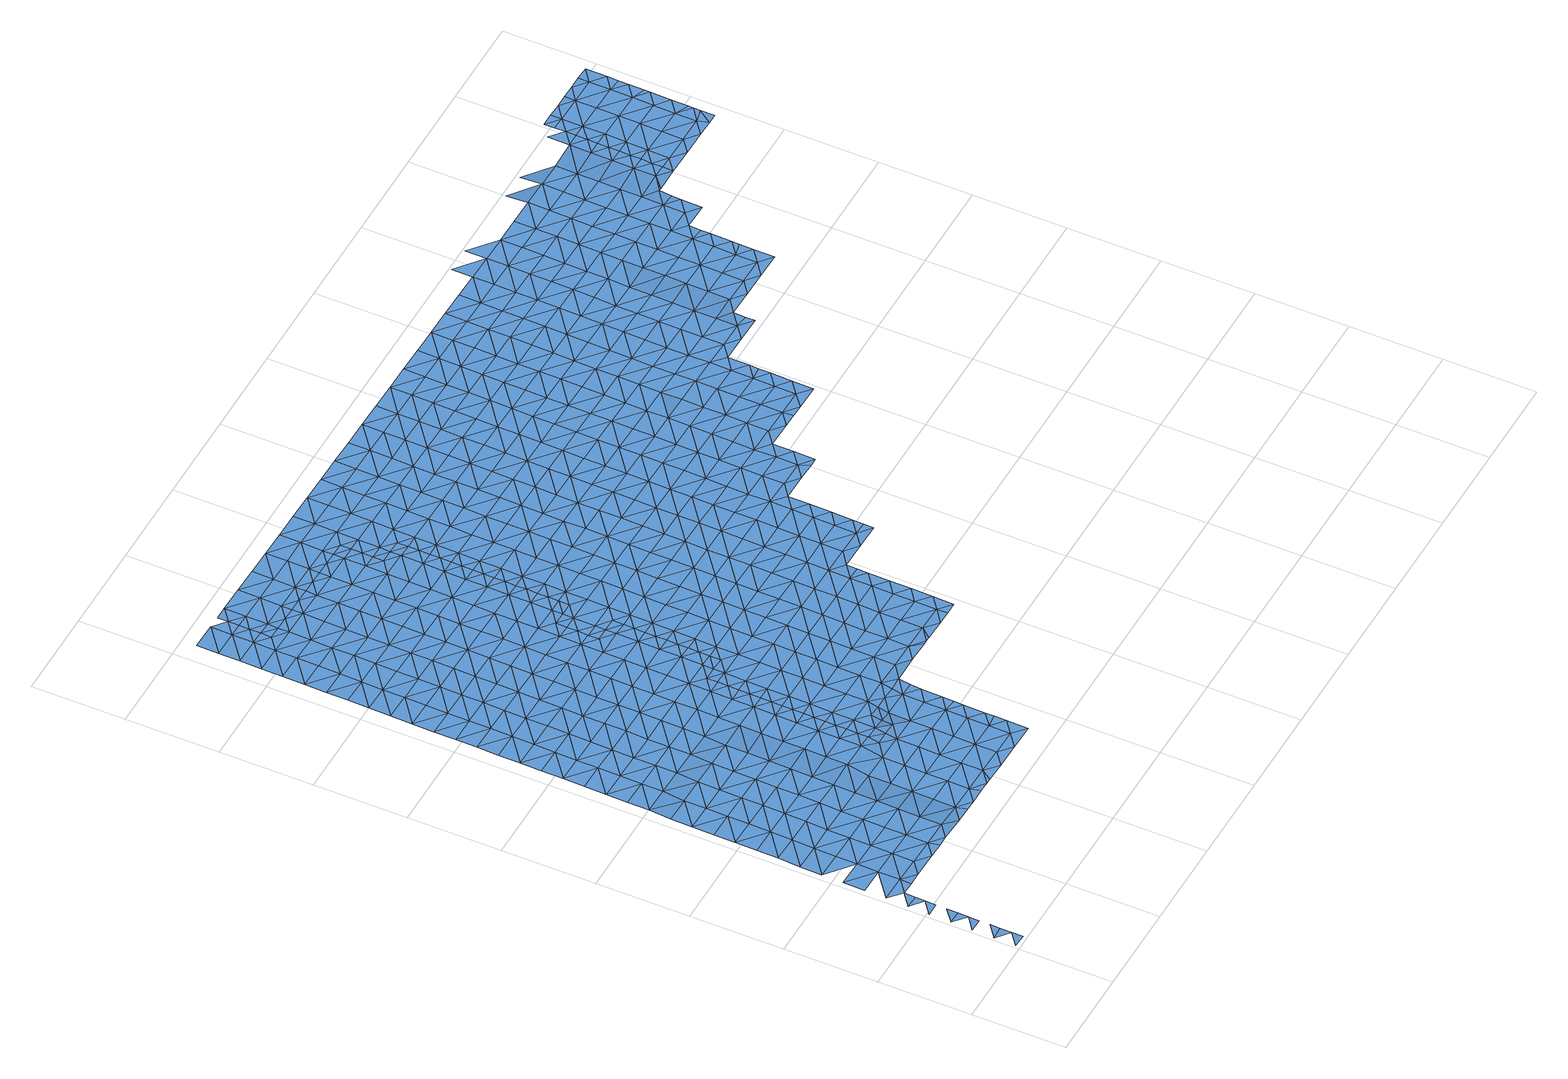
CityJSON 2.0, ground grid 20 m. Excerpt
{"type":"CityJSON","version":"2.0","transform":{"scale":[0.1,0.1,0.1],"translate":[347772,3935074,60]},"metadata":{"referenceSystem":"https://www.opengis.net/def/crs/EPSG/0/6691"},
"CityObjects":{
"waterbody1":{"type":"WaterBody","attributes":{"name":"7","class":"1140","function":"1","WaterBodyRiverFloodingRiskAttribute.description":"4","WaterBodyRiverFloodingRiskAttribute.rankOrg":"3","WaterBodyRiverFloodingRiskAttribute.adminType":"2","WaterBodyRiverFloodingRiskAttribute.scale":"L2"},"geometry":[{"type":"MultiSurface","lod":"1","boundaries":[[[0,1,2]],[[3,4,0]],[[4,3,5]],[[6,7,8]],[[9,10,8]],[[10,9,11]],[[12,13,14]],[[15,16,12]],[[16,15,17]],[[17,18,19]],[[20,18,17]],[[21,22,23]],[[19,18,23]],[[24,18,20]],[[25,26,27]],[[21,23,28]],[[24,29,18]],[[30,25,27]],[[30,27,28]],[[18,31,23]],[[26,32,33]],[[34,35,33]],[[36,29,24]],[[28,23,31]],[[18,29,31]],[[26,25,32]],[[37,38,28]],[[38,25,30]],[[34,33,32]],[[39,35,34]],[[40,41,39]],[[28,31,37]],[[30,28,38]],[[29,42,31]],[[40,43,41]],[[42,29,36]],[[44,39,34]],[[38,45,25]],[[25,46,32]],[[47,42,36]],[[48,34,32]],[[39,44,40]],[[37,31,49]],[[50,51,52]],[[25,45,46]],[[31,42,49]],[[43,40,53]],[[52,43,50]],[[54,55,37]],[[55,45,38]],[[48,56,34]],[[42,47,57]],[[32,46,48]],[[37,49,54]],[[38,37,55]],[[43,53,50]],[[58,59,51]],[[44,34,56]],[[44,60,40]],[[42,61,49]],[[60,53,40]],[[58,62,59]],[[55,63,45]],[[45,64,46]],[[51,50,65]],[[42,57,61]],[[60,44,56]],[[58,51,65]],[[46,64,48]],[[49,66,54]],[[67,66,49]],[[45,63,64]],[[68,69,62]],[[49,61,67]],[[53,60,70]],[[61,57,71]],[[50,53,72]],[[62,58,68]],[[73,62,69]],[[55,54,66]],[[74,75,48]],[[65,50,72]],[[76,73,69]],[[66,77,55]],[[53,70,72]],[[48,64,74]],[[56,48,75]],[[56,78,60]],[[79,80,76]],[[63,55,77]],[[61,81,67]],[[75,78,56]],[[60,78,70]],[[79,82,80]],[[77,83,63]],[[63,84,64]],[[58,85,68]],[[86,76,69]],[[65,72,87]],[[58,65,85]],[[61,71,81]],[[83,84,63]],[[84,74,64]],[[85,65,87]],[[67,88,66]],[[79,76,86]],[[78,89,70]],[[70,90,72]],[[91,92,82]],[[85,93,68]],[[68,94,69]],[[71,95,81]],[[66,88,77]],[[89,90,70]],[[67,81,96]],[[72,90,87]],[[91,97,92]],[[98,81,95]],[[82,79,99]],[[100,78,75]],[[67,96,88]],[[94,68,93]],[[86,69,94]],[[91,82,99]],[[101,85,87]],[[74,84,102]],[[103,104,97]],[[75,74,100]],[[105,106,77]],[[100,74,102]],[[107,96,81]],[[101,93,85]],[[108,81,98]],[[78,109,89]],[[110,111,86]],[[77,88,105]],[[83,77,106]],[[112,87,90]],[[83,113,84]],[[103,97,91]],[[104,114,115]],[[86,94,110]],[[79,86,111]],[[101,87,112]],[[84,113,102]],[[116,108,98]],[[109,78,100]],[[99,79,111]],[[89,117,90]],[[88,96,107]],[[115,118,119]],[[111,120,99]],[[81,108,107]],[[104,103,114]],[[114,118,115]],[[121,117,89]],[[83,106,113]],[[122,100,102]],[[123,124,93]],[[90,117,112]],[[89,109,121]],[[93,101,123]],[[94,93,124]],[[94,125,110]],[[126,127,119]],[[91,99,128]],[[91,129,103]],[[122,109,100]],[[130,88,107]],[[131,102,113]],[[108,116,132]],[[105,88,133]],[[105,134,106]],[[128,99,120]],[[135,101,112]],[[133,134,105]],[[122,102,131]],[[103,136,114]],[[88,130,133]],[[119,118,137]],[[106,134,113]],[[127,138,139]],[[140,108,132]],[[125,94,124]],[[141,121,109]],[[142,112,117]],[[143,120,111]],[[91,128,129]],[[101,144,123]],[[145,130,107]],[[146,118,114]],[[111,110,147]],[[119,137,126]],[[148,141,109]],[[135,112,142]],[[107,108,145]],[[149,117,121]],[[147,143,111]],[[132,150,140]],[[136,146,114]],[[109,122,148]],[[110,125,147]],[[138,127,126]],[[120,143,128]],[[138,151,139]],[[151,152,153]],[[103,129,136]],[[123,154,124]],[[131,113,155]],[[108,140,145]],[[156,140,150]],[[157,133,130]],[[118,158,137]],[[141,149,121]],[[149,142,117]],[[153,139,151]],[[159,122,131]],[[145,160,130]],[[113,134,155]],[[101,135,144]],[[161,125,124]],[[158,126,137]],[[159,148,122]],[[162,134,133]],[[163,131,155]],[[154,123,144]],[[164,135,142]],[[158,118,146]],[[165,138,126]],[[166,128,143]],[[129,167,136]],[[168,152,169]],[[134,170,155]],[[157,130,160]],[[156,171,140]],[[129,128,167]],[[159,131,163]],[[152,151,169]],[[140,172,145]],[[168,173,174]],[[147,125,161]],[[175,142,149]],[[170,176,155]],[[124,154,161]],[[148,177,141]],[[128,166,167]],[[176,178,155]],[[165,126,158]],[[134,162,170]],[[179,168,169]],[[180,181,174]],[[133,157,162]],[[164,142,175]],[[163,155,178]],[[138,182,151]],[[183,149,141]],[[184,185,147]],[[144,186,154]],[[148,159,187]],[[178,188,163]],[[143,185,166]],[[144,135,186]],[[160,145,172]],[[173,168,179]],[[188,189,163]],[[147,161,184]],[[163,189,159]],[[143,147,185]],[[190,138,165]],[[140,171,172]],[[136,167,191]],[[146,136,192]],[[177,148,187]],[[193,157,160]],[[183,175,149]],[[194,195,181]],[[186,135,164]],[[151,196,169]],[[172,197,160]],[[198,170,162]],[[192,136,191]],[[171,156,199]],[[189,200,159]],[[201,167,166]],[[182,196,151]],[[200,202,159]],[[180,194,181]],[[159,202,187]],[[138,190,182]],[[158,146,203]],[[174,173,180]],[[157,193,162]],[[158,204,165]],[[141,177,183]],[[205,164,175]],[[195,206,207]],[[208,201,166]],[[162,209,198]],[[210,172,171]],[[154,186,211]],[[212,173,179]],[[161,154,213]],[[193,160,197]],[[146,192,203]],[[161,214,184]],[[215,216,187]],[[166,185,208]],[[167,217,191]],[[215,187,202]],[[218,219,207]],[[179,169,212]],[[213,154,211]],[[177,187,216]],[[213,214,161]],[[220,175,183]],[[221,186,164]],[[222,185,184]],[[223,182,190]],[[212,169,196]],[[224,192,191]],[[171,199,210]],[[158,203,204]],[[162,225,209]],[[226,227,177]],[[206,218,207]],[[228,197,172]],[[225,162,193]],[[190,165,223]],[[195,194,206]],[[177,216,226]],[[205,221,164]],[[183,177,227]],[[214,222,184]],[[175,220,205]],[[217,167,201]],[[223,165,204]],[[180,229,194]],[[230,203,192]],[[180,173,231]],[[185,232,208]],[[182,233,196]],[[234,172,210]],[[235,236,183]],[[235,183,227]],[[199,237,210]],[[211,186,221]],[[173,212,231]],[[220,183,236]],[[224,191,217]],[[229,238,194]],[[239,209,240]],[[241,213,211]],[[208,232,201]],[[209,225,240]],[[238,242,194]],[[194,242,206]],[[243,225,193]],[[203,230,204]],[[180,244,229]],[[233,182,223]],[[172,234,228]],[[245,246,220]],[[247,239,248]],[[244,180,231]],[[220,236,245]],[[248,239,240]],[[193,197,243]],[[249,234,210]],[[205,220,246]],[[250,211,221]],[[242,251,206]],[[185,222,232]],[[252,217,201]],[[212,196,253]],[[243,197,228]],[[192,224,230]],[[251,254,206]],[[204,255,223]],[[232,256,201]],[[212,257,231]],[[258,259,205]],[[210,237,249]],[[230,255,204]],[[260,240,225]],[[258,205,246]],[[218,206,254]],[[196,233,253]],[[253,257,212]],[[261,222,214]],[[262,229,244]],[[221,205,259]],[[211,250,241]],[[263,234,249]],[[214,213,261]],[[223,264,233]],[[228,234,265]],[[248,240,266]],[[267,225,243]],[[255,264,223]],[[234,263,265]],[[261,213,241]],[[231,268,244]],[[252,201,256]],[[269,250,221]],[[224,217,252]],[[265,270,228]],[[228,270,243]],[[271,268,231]],[[261,272,222]],[[222,273,232]],[[240,260,266]],[[262,244,274]],[[271,231,257]],[[225,267,260]],[[264,275,233]],[[233,276,253]],[[277,269,221]],[[268,274,244]],[[221,259,277]],[[270,278,243]],[[250,269,241]],[[230,224,279]],[[243,280,267]],[[279,224,252]],[[281,257,253]],[[279,282,230]],[[277,259,283]],[[230,284,255]],[[280,243,278]],[[285,266,260]],[[256,232,273]],[[282,284,230]],[[222,272,273]],[[256,286,252]],[[269,287,241]],[[241,288,261]],[[273,286,256]],[[233,275,276]],[[289,271,257]],[[260,267,290]],[[255,291,264]],[[267,280,290]],[[283,292,277]],[[288,272,261]],[[293,274,268]],[[294,285,260]],[[295,292,283]],[[284,291,255]],[[281,253,276]],[[296,279,252]],[[297,294,260]],[[281,289,257]],[[289,268,271]],[[298,269,277]],[[297,260,290]],[[292,298,277]],[[264,299,275]],[[272,300,273]],[[288,241,287]],[[268,301,293]],[[302,252,286]],[[298,303,269]],[[304,287,269]],[[275,299,276]],[[300,305,273]],[[303,304,269]],[[305,306,273]],[[289,307,268]],[[272,308,300]],[[309,284,282]],[[286,273,306]],[[252,302,296]],[[272,288,308]],[[264,291,299]],[[282,279,309]],[[310,311,287]],[[287,311,288]],[[301,268,307]],[[310,287,304]],[[312,313,286]],[[286,306,312]],[[302,286,313]],[[279,296,309]],[[314,291,284]],[[315,300,308]],[[281,316,289]],[[309,317,284]],[[318,319,288]],[[276,299,320]],[[288,319,308]],[[281,276,316]],[[321,301,307]],[[288,311,318]],[[314,299,291]],[[322,315,308]],[[323,307,289]],[[319,322,308]],[[276,320,316]],[[316,323,289]],[[324,321,307]],[[322,325,315]],[[302,313,326]],[[327,309,296]],[[284,317,314]],[[296,302,328]],[[329,324,307]],[[313,330,326]],[[328,302,326]],[[328,327,296]],[[320,299,331]],[[309,327,317]],[[299,314,331]],[[307,323,329]],[[330,332,326]],[[333,323,316]],[[334,332,330]],[[317,335,314]],[[327,335,317]],[[320,331,336]],[[316,320,333]],[[337,324,329]],[[332,338,326]],[[328,326,338]],[[320,336,333]],[[335,339,314]],[[314,340,331]],[[333,341,323]],[[323,342,329]],[[343,337,329]],[[344,345,328]],[[328,345,327]],[[328,338,344]],[[342,343,329]],[[346,347,327]],[[327,347,335]],[[346,327,345]],[[342,323,341]],[[314,339,340]],[[336,331,348]],[[347,349,335]],[[349,350,335]],[[335,350,339]],[[333,351,341]],[[348,331,340]],[[333,336,352]],[[353,343,342]],[[354,355,339]],[[339,355,340]],[[354,339,350]],[[356,357,341]],[[333,352,351]],[[341,351,356]],[[336,348,352]],[[342,341,357]],[[358,353,342]],[[359,348,340]],[[360,359,340]],[[340,355,360]],[[342,357,358]],[[361,351,352]],[[353,358,362]],[[363,364,348]],[[348,364,352]],[[363,348,359]],[[365,361,352]],[[364,365,352]],[[361,365,366]]]}]},
"waterbody2":{"type":"WaterBody","attributes":{"name":"7","class":"1140","function":"1","WaterBodyRiverFloodingRiskAttribute.description":"4","WaterBodyRiverFloodingRiskAttribute.rankOrg":"4","WaterBodyRiverFloodingRiskAttribute.adminType":"2","WaterBodyRiverFloodingRiskAttribute.scale":"L2"},"geometry":[{"type":"MultiSurface","lod":"1","boundaries":[[[170,198,176]],[[178,176,367]],[[176,198,367]],[[367,368,178]],[[188,368,189]],[[188,178,368]],[[198,209,367]],[[368,369,189]],[[200,369,202]],[[209,239,367]],[[200,189,369]],[[239,247,367]],[[368,367,247]],[[370,202,369]],[[215,202,370]],[[216,215,370]],[[368,371,369]],[[226,216,372]],[[216,370,372]],[[227,226,372]],[[368,247,371]],[[369,373,370]],[[374,227,372]],[[235,227,374]],[[262,238,229]],[[247,248,371]],[[236,235,374]],[[375,372,370]],[[238,376,242]],[[369,371,373]],[[245,236,377]],[[248,266,371]],[[236,374,377]],[[238,262,376]],[[246,245,377]],[[376,378,242]],[[379,370,373]],[[251,242,378]],[[372,380,374]],[[381,246,377]],[[258,246,381]],[[254,251,378]],[[262,274,376]],[[259,258,381]],[[375,380,372]],[[370,379,375]],[[371,382,373]],[[383,254,384]],[[283,259,381]],[[254,378,384]],[[371,266,385]],[[377,374,380]],[[377,386,381]],[[376,387,378]],[[380,386,377]],[[266,285,385]],[[382,371,385]],[[379,373,382]],[[376,274,388]],[[293,388,274]],[[389,375,379]],[[283,381,295]],[[390,295,381]],[[386,390,381]],[[285,294,385]],[[384,378,387]],[[376,388,387]],[[391,379,382]],[[392,380,375]],[[387,393,384]],[[293,301,388]],[[389,379,391]],[[389,392,375]],[[394,382,385]],[[390,395,295]],[[395,298,292]],[[380,396,386]],[[292,295,395]],[[397,387,388]],[[301,397,388]],[[385,294,398]],[[392,396,380]],[[300,315,305]],[[386,396,390]],[[395,399,298]],[[399,304,303]],[[400,398,294]],[[303,298,399]],[[391,382,394]],[[385,398,394]],[[306,305,401]],[[397,402,387]],[[305,315,401]],[[396,403,390]],[[397,301,321]],[[310,404,311]],[[404,304,399]],[[310,304,404]],[[393,387,402]],[[312,405,313]],[[312,306,405]],[[406,391,394]],[[306,401,405]],[[315,325,401]],[[389,391,407]],[[395,390,408]],[[395,409,399]],[[318,410,319]],[[321,324,397]],[[318,311,410]],[[330,313,405]],[[407,391,406]],[[407,411,389]],[[408,390,403]],[[311,404,410]],[[412,393,402]],[[408,409,395]],[[413,398,400]],[[399,409,404]],[[325,414,401]],[[392,389,411]],[[410,415,319]],[[392,416,396]],[[322,415,325]],[[394,398,413]],[[334,330,405]],[[322,319,415]],[[416,403,396]],[[417,410,404]],[[418,397,324]],[[405,401,414]],[[415,414,325]],[[419,413,400]],[[420,334,405]],[[406,394,421]],[[337,418,324]],[[392,411,416]],[[402,397,422]],[[394,413,421]],[[406,423,407]],[[416,424,403]],[[404,409,417]],[[422,397,418]],[[422,425,402]],[[405,414,420]],[[426,406,421]],[[419,427,413]],[[428,411,407]],[[412,402,425]],[[429,410,417]],[[408,403,430]],[[420,431,334]],[[408,432,409]],[[415,410,433]],[[337,343,418]],[[423,406,426]],[[427,434,413]],[[332,334,431]],[[430,403,424]],[[435,416,411]],[[338,332,431]],[[410,429,433]],[[436,420,414]],[[409,437,417]],[[414,415,438]],[[421,413,434]],[[439,434,427]],[[344,440,345]],[[435,424,416]],[[344,338,440]],[[432,408,430]],[[441,426,421]],[[432,437,409]],[[407,423,428]],[[442,418,343]],[[338,431,440]],[[418,443,422]],[[436,431,420]],[[434,444,421]],[[417,437,429]],[[415,433,438]],[[346,445,347]],[[435,411,428]],[[445,345,440]],[[346,345,445]],[[353,442,343]],[[446,423,426]],[[436,414,438]],[[424,447,430]],[[429,448,433]],[[449,440,431]],[[437,448,429]],[[445,450,347]],[[443,418,442]],[[425,422,443]],[[434,439,451]],[[441,421,444]],[[349,450,350]],[[349,347,450]],[[424,435,447]],[[452,431,436]],[[430,453,432]],[[351,361,356]],[[440,449,445]],[[353,362,442]],[[433,454,438]],[[446,426,441]],[[354,455,355]],[[456,425,443]],[[455,350,450]],[[354,350,455]],[[457,434,451]],[[449,431,452]],[[428,423,458]],[[357,356,459]],[[430,447,460]],[[432,461,437]],[[433,448,462]],[[356,361,459]],[[438,463,436]],[[444,434,457]],[[458,423,446]],[[464,359,360]],[[445,465,450]],[[458,466,428]],[[453,430,460]],[[360,355,464]],[[467,457,451]],[[468,442,362]],[[358,357,469]],[[355,455,464]],[[470,465,445]],[[435,428,466]],[[433,462,454]],[[435,471,447]],[[357,459,469]],[[362,358,469]],[[361,366,459]],[[437,472,448]],[[450,465,455]],[[443,442,468]],[[441,444,473]],[[445,449,470]],[[473,444,457]],[[363,474,364]],[[461,432,453]],[[474,359,464]],[[472,462,448]],[[363,359,474]],[[463,438,454]],[[452,436,463]],[[468,362,469]],[[441,475,446]],[[452,476,449]],[[477,457,467]],[[456,443,478]],[[474,479,364]],[[480,475,441]],[[481,469,459]],[[471,435,466]],[[478,443,468]],[[460,447,471]],[[480,441,473]],[[365,479,366]],[[472,437,461]],[[482,458,446]],[[365,364,479]],[[464,455,483]],[[484,470,449]],[[457,485,473]],[[472,486,462]],[[459,366,487]],[[452,463,476]],[[476,488,449]],[[485,457,477]],[[475,482,446]],[[469,481,468]],[[455,465,483]],[[489,456,478]],[[454,462,486]],[[490,461,453]],[[488,484,449]],[[458,491,466]],[[366,479,487]],[[474,464,492]],[[460,471,493]],[[453,460,494]],[[481,459,487]],[[495,473,485]],[[464,483,492]],[[492,496,474]],[[494,460,493]],[[480,473,495]],[[474,497,479]],[[494,490,453]],[[498,483,465]],[[466,499,471]],[[495,500,480]],[[461,501,472]],[[478,468,502]],[[454,486,503]],[[463,454,504]],[[463,505,476]],[[465,470,498]],[[502,468,481]],[[491,499,466]],[[475,480,500]],[[458,482,491]],[[504,454,503]],[[505,488,476]],[[498,470,484]],[[506,482,475]],[[487,479,497]],[[472,507,486]],[[474,496,497]],[[498,508,483]],[[509,478,502]],[[493,471,499]],[[510,494,493]],[[501,461,490]],[[475,500,506]],[[489,478,511]],[[486,507,503]],[[508,512,483]],[[463,504,505]],[[513,484,488]],[[514,502,481]],[[482,515,491]],[[516,482,506]],[[492,483,512]],[[478,509,511]],[[517,490,494]],[[487,497,518]],[[481,487,514]],[[507,472,501]],[[510,493,499]],[[513,498,484]],[[482,516,515]],[[496,492,512]],[[519,488,505]],[[514,487,518]],[[520,509,502]],[[496,521,497]],[[504,503,522]],[[517,494,510]],[[513,488,519]],[[523,501,490]],[[504,524,505]],[[525,508,498]],[[526,520,502]],[[503,507,522]],[[520,511,509]],[[527,496,512]],[[497,521,518]],[[526,502,514]],[[491,515,528]],[[529,523,490]],[[530,525,498]],[[525,512,508]],[[499,491,531]],[[524,504,522]],[[490,517,529]],[[530,498,513]],[[501,532,507]],[[496,527,521]],[[505,533,519]],[[491,528,531]],[[534,533,505]],[[515,535,528]],[[510,499,536]],[[534,505,524]],[[537,526,514]],[[507,538,522]],[[539,518,521]],[[519,540,513]],[[536,499,531]],[[541,511,520]],[[517,510,536]],[[514,518,537]],[[532,501,523]],[[540,530,513]],[[527,512,542]],[[536,543,517]],[[517,544,529]],[[545,521,527]],[[518,539,537]],[[526,546,520]],[[512,525,542]],[[535,547,528]],[[537,546,526]],[[540,519,533]],[[529,544,523]],[[507,532,538]],[[548,545,527]],[[549,525,530]],[[524,522,550]],[[548,527,542]],[[551,547,535]],[[521,545,539]],[[531,528,547]],[[520,552,541]],[[550,522,538]],[[534,524,550]],[[517,543,544]],[[553,532,523]],[[554,549,530]],[[547,555,531]],[[554,530,540]],[[550,556,534]],[[534,557,533]],[[558,547,551]],[[525,559,542]],[[545,560,539]],[[539,561,537]],[[520,546,552]],[[556,557,534]],[[562,523,544]],[[563,538,532]],[[536,531,564]],[[536,565,543]],[[533,557,540]],[[560,561,539]],[[542,559,548]],[[537,561,546]],[[564,531,555]],[[566,541,552]],[[553,523,562]],[[567,555,547]],[[543,568,544]],[[525,549,559]],[[569,567,547]],[[540,570,554]],[[569,547,558]],[[548,571,545]],[[561,572,546]],[[563,532,553]],[[546,573,552]],[[536,564,565]],[[574,570,540]],[[575,571,548]],[[571,560,545]],[[576,564,555]],[[550,538,577]],[[575,548,559]],[[550,578,556]],[[540,557,574]],[[554,579,549]],[[568,543,565]],[[576,555,567]],[[562,544,568]],[[580,553,562]],[[577,538,563]],[[556,578,557]],[[581,565,564]],[[566,552,573]],[[576,581,564]],[[546,572,573]],[[549,582,559]],[[580,562,568]],[[553,583,563]],[[579,582,549]],[[550,577,578]],[[557,584,574]],[[554,570,579]],[[585,568,565]],[[586,572,561]],[[560,571,587]],[[561,560,588]],[[585,565,581]],[[566,573,589]],[[563,590,577]],[[575,559,582]],[[588,560,587]],[[553,580,583]],[[557,578,584]],[[585,591,568]],[[572,592,573]],[[570,574,593]],[[571,575,594]],[[568,595,580]],[[586,561,588]],[[563,583,590]],[[577,596,578]],[[574,584,593]],[[593,597,570]],[[570,598,579]],[[575,582,594]],[[594,599,571]],[[571,600,587]],[[591,595,568]],[[573,601,589]],[[602,577,590]],[[599,600,571]],[[580,603,583]],[[578,604,584]],[[587,600,588]],[[605,591,585]],[[572,586,592]],[[595,603,580]],[[596,577,602]],[[596,604,578]],[[582,579,598]],[[570,597,598]],[[573,592,601]],[[588,606,586]],[[590,583,603]],[[604,607,584]],[[593,584,607]],[[608,588,600]],[[582,598,609]],[[594,582,610]],[[594,611,599]],[[586,612,592]],[[591,613,595]],[[614,598,597]],[[610,582,609]],[[602,615,596]],[[610,611,594]],[[613,591,605]],[[606,588,608]],[[590,603,616]],[[602,590,615]],[[599,611,600]],[[597,593,614]],[[615,590,616]],[[617,604,596]],[[595,618,603]],[[619,609,598]],[[620,608,600]],[[593,607,614]],[[601,592,612]],[[615,617,596]],[[586,606,612]],[[613,605,621]],[[622,607,604]],[[618,595,613]],[[603,623,616]],[[624,606,608]],[[598,614,619]],[[600,611,620]],[[620,625,608]],[[601,612,626]],[[623,603,618]],[[613,621,627]],[[628,614,607]],[[604,617,622]],[[629,612,606]],[[609,619,630]],[[610,609,631]],[[610,632,611]],[[633,613,627]],[[618,613,633]],[[628,619,614]],[[631,609,630]],[[624,608,625]],[[624,629,606]],[[616,623,634]],[[615,616,635]],[[615,636,617]],[[607,622,637]],[[618,638,623]],[[611,639,620]],[[635,616,634]],[[638,618,633]],[[628,607,637]],[[640,630,619]],[[610,631,632]],[[617,641,622]],[[626,612,642]],[[638,643,623]],[[636,641,617]],[[615,635,636]],[[639,611,632]],[[625,620,639]],[[623,644,634]],[[642,612,629]],[[622,645,637]],[[619,628,640]],[[631,630,646]],[[624,625,647]],[[631,648,632]],[[630,640,646]],[[649,643,638]],[[625,639,647]],[[647,650,624]],[[635,634,644]],[[628,637,645]],[[623,643,644]],[[635,651,636]],[[622,641,645]],[[628,652,640]],[[629,624,650]],[[631,646,648]],[[632,653,639]],[[636,654,641]],[[655,653,632]],[[652,628,645]],[[642,629,656]],[[635,644,651]],[[656,629,650]],[[632,648,655]],[[639,657,647]],[[658,644,643]],[[646,640,659]],[[653,657,639]],[[636,651,654]],[[641,660,645]],[[640,652,659]],[[647,661,650]],[[642,656,662]],[[643,649,658]],[[663,658,649]],[[657,661,647]],[[641,654,664]],[[646,659,665]],[[648,646,666]],[[648,667,655]],[[650,668,656]],[[651,644,669]],[[660,641,664]],[[669,644,658]],[[666,646,665]],[[666,667,648]],[[651,670,654]],[[655,667,653]],[[652,645,671]],[[652,672,659]],[[663,673,658]],[[671,645,660]],[[668,650,661]],[[662,656,668]],[[651,669,674]],[[654,675,664]],[[653,676,657]],[[659,677,665]],[[678,669,658]],[[670,675,654]],[[672,652,671]],[[651,674,670]],[[664,675,660]],[[679,661,657]],[[678,658,673]],[[676,653,667]],[[662,668,680]],[[666,665,677]],[[660,681,671]],[[659,672,677]],[[666,682,667]],[[679,657,676]],[[674,669,683]],[[683,669,678]],[[674,684,670]],[[681,660,675]],[[667,685,676]],[[681,686,671]],[[687,661,679]],[[666,677,682]],[[678,673,688]],[[668,661,689]],[[672,671,686]],[[690,677,672]],[[670,691,675]],[[689,661,687]],[[674,683,684]],[[692,683,678]],[[688,692,678]],[[667,682,685]],[[676,693,679]],[[680,668,694]],[[675,695,681]],[[696,693,676]],[[690,672,686]],[[694,668,689]],[[670,684,691]],[[696,676,685]],[[692,697,683]],[[679,698,687]],[[684,683,697]],[[682,677,699]],[[681,700,686]],[[693,698,679]],[[699,677,690]],[[675,691,695]],[[687,698,689]],[[682,701,685]],[[684,697,702]],[[691,684,703]],[[684,702,703]],[[681,695,700]],[[704,695,691]],[[682,699,705]],[[703,704,691]],[[685,706,696]],[[690,686,707]],[[708,699,690]],[[694,689,709]],[[682,705,701]],[[686,700,707]],[[709,689,698]],[[710,700,695]],[[693,696,706]],[[711,690,707]],[[710,695,704]],[[685,701,706]],[[693,712,698]],[[699,713,705]],[[706,712,693]],[[694,709,714]],[[708,690,711]],[[705,713,701]],[[710,715,700]],[[700,716,707]],[[698,717,709]],[[712,717,698]],[[715,716,700]],[[713,699,708]],[[718,711,707]],[[713,719,701]],[[701,720,706]],[[710,704,721]],[[716,718,707]],[[718,708,711]],[[714,709,722]],[[706,720,712]],[[722,709,717]],[[723,715,710]],[[720,701,719]],[[723,710,721]],[[712,724,717]],[[718,725,708]],[[720,724,712]],[[714,722,726]],[[713,708,725]],[[727,716,715]],[[713,728,719]],[[717,729,722]],[[724,729,717]],[[730,727,715]],[[727,718,716]],[[721,731,723]],[[715,723,730]],[[713,725,728]],[[732,725,718]],[[733,734,719]],[[734,724,720]],[[733,719,728]],[[731,735,723]],[[736,722,729]],[[720,719,734]],[[723,737,730]],[[726,722,738]],[[738,722,736]],[[725,739,728]],[[723,735,737]],[[740,729,724]],[[718,727,732]],[[737,741,730]],[[730,741,727]],[[742,740,724]],[[725,732,739]],[[728,743,733]],[[724,734,742]],[[733,743,734]],[[727,744,732]],[[728,739,745]],[[736,729,746]],[[744,739,732]],[[746,729,740]],[[746,747,736]],[[747,748,738]],[[728,745,743]],[[737,749,741]],[[734,750,742]],[[727,741,751]],[[738,736,747]],[[744,727,751]],[[752,740,742]],[[750,734,743]],[[753,751,741]],[[745,739,754]],[[755,746,740]],[[753,741,749]],[[752,742,750]],[[739,744,754]],[[755,740,752]],[[745,754,756]],[[743,745,757]],[[758,759,751]],[[757,745,756]],[[744,759,754]],[[760,761,747]],[[751,753,758]],[[744,751,759]],[[762,746,755]],[[750,743,763]],[[753,749,764]],[[747,746,760]],[[760,746,762]],[[754,765,756]],[[743,757,763]],[[752,750,766]],[[764,767,753]],[[766,750,763]],[[754,759,765]],[[756,768,757]],[[755,752,769]],[[758,753,767]],[[769,752,766]],[[762,755,769]],[[770,756,765]],[[757,768,763]],[[771,767,764]],[[759,758,772]],[[768,756,770]],[[773,766,763]],[[760,762,774]],[[758,767,772]],[[772,775,759]],[[774,762,769]],[[759,776,765]],[[768,773,763]],[[775,776,759]],[[777,769,766]],[[760,774,778]],[[770,765,776]],[[772,767,779]],[[767,771,779]],[[780,766,773]],[[781,775,772]],[[782,772,779]],[[783,773,768]],[[774,769,777]],[[766,780,777]],[[772,782,781]],[[770,776,784]],[[768,770,783]],[[785,776,775]],[[781,785,775]],[[783,770,784]],[[786,780,773]],[[787,774,777]],[[785,788,776]],[[783,786,773]],[[789,784,776]],[[778,774,790]],[[788,789,776]],[[791,777,780]],[[790,774,787]],[[791,780,786]],[[792,784,789]],[[784,793,783]],[[787,777,794]],[[783,793,786]],[[795,790,787]],[[777,791,794]],[[784,792,793]],[[787,794,796]],[[792,789,797]],[[798,794,791]],[[795,787,796]],[[799,790,795]],[[800,786,793]],[[791,786,798]],[[801,793,792]],[[797,801,792]],[[786,800,798]],[[794,802,796]],[[803,804,793]],[[793,804,800]],[[803,793,801]],[[805,794,798]],[[796,802,795]],[[804,806,800]],[[794,805,802]],[[800,807,798]],[[808,806,804]],[[806,807,800]],[[809,795,810]],[[798,807,805]],[[810,795,802]],[[811,806,808]],[[812,802,805]],[[807,812,805]],[[811,813,806]],[[802,814,810]],[[807,806,815]],[[815,806,813]],[[802,812,816]],[[817,818,807]],[[807,818,812]],[[817,807,815]],[[802,816,814]],[[819,820,812]],[[812,820,816]],[[812,818,819]],[[820,821,816]],[[822,814,816]],[[821,822,816]],[[822,823,814]],[[824,825,814]],[[823,824,814]]]}]},
"waterbody3":{"type":"WaterBody","attributes":{"name":"7","class":"1140","function":"1","WaterBodyRiverFloodingRiskAttribute.description":"4","WaterBodyRiverFloodingRiskAttribute.rankOrg":"3","WaterBodyRiverFloodingRiskAttribute.adminType":"2","WaterBodyRiverFloodingRiskAttribute.scale":"L2"},"geometry":[{"type":"MultiSurface","lod":"1","boundaries":[[[826,827,828]],[[829,830,828]],[[829,831,832]],[[833,834,835]],[[828,836,829]],[[828,827,833]],[[828,833,836]],[[836,833,835]],[[836,835,837]],[[837,835,838]],[[838,839,837]],[[821,820,840]],[[841,824,842]],[[823,822,843]],[[834,840,820]],[[819,834,820]],[[811,839,838]],[[844,832,845]],[[842,846,847]],[[846,842,848]],[[842,843,848]],[[843,842,824]],[[849,850,851]],[[849,852,850]],[[852,849,853]],[[852,853,854]],[[854,855,852]],[[855,854,856]],[[855,856,857]],[[858,848,859]],[[859,848,855]],[[860,850,852]],[[815,813,838]],[[819,818,834]],[[857,859,855]],[[829,837,831]],[[835,815,838]],[[813,811,838]],[[840,843,822]],[[843,840,861]],[[843,861,860]],[[839,831,837]],[[855,848,852]],[[860,852,848]],[[817,815,835]],[[817,835,818]],[[860,861,850]],[[827,850,861]],[[850,827,862]],[[826,862,827]],[[826,828,863]],[[863,828,830]],[[829,844,830]],[[832,844,829]],[[818,835,834]],[[847,864,842]],[[858,846,848]],[[842,864,841]],[[843,824,823]],[[840,822,821]],[[836,837,829]],[[848,843,860]],[[834,833,861]],[[833,827,861]],[[851,850,862]],[[834,861,840]]]}]}
},
"vertices":[
[34,32,7],[5,9,8],[33,7,8],[34,56,7],[6,55,7],[35,78,7],[7,102,7],[35,101,7],[35,124,7],[36,147,7],[8,148,7],[36,171,7],[37,217,7],[8,194,7],[37,195,7],[37,238,7],[9,240,7],[38,263,8],[67,286,8],[10,287,8],[66,262,8],[11,379,8],[11,333,8],[67,332,8],[94,262,8],[70,470,8],[13,471,8],[12,425,8],[68,378,8],[123,285,8],[69,424,8],[124,331,8],[70,517,10],[14,518,10],[71,563,10],[15,564,10],[151,261,8],[125,377,8],[126,423,8],[15,610,10],[73,655,10],[16,656,10],[180,284,8],[17,703,10],[72,609,10],[126,470,8],[127,516,10],[185,260,8],[128,562,10],[181,330,8],[74,748,10],[19,795,13],[18,749,10],[74,702,10],[181,376,8],[182,422,8],[129,608,10],[208,260,8],[76,840,13],[19,841,13],[130,654,10],[237,283,8],[20,887,13],[183,469,8],[184,515,10],[75,794,13],[238,375,8],[237,329,8],[77,886,13],[78,933,13],[130,701,10],[264,259,6],[131,747,10],[21,934,13],[185,561,10],[185,607,10],[22,980,13],[239,421,8],[186,653,10],[79,1025,13],[22,1026,13],[293,282,5],[23,1072,13],[240,468,8],[240,514,10],[133,839,13],[78,979,13],[132,793,13],[295,374,5],[187,700,10],[188,746,10],[81,1118,13],[24,1118,13],[133,885,13],[134,932,13],[300,259,5],[294,328,5],[25,1165,13],[321,258,5],[80,1071,13],[242,606,10],[189,838,13],[241,560,10],[82,1164,13],[26,1211,13],[296,420,5],[296,467,5],[351,327,5],[350,281,5],[243,652,10],[135,978,13],[136,1024,13],[189,792,13],[297,513,14],[82,1210,13],[26,1257,13],[357,258,5],[244,745,10],[83,1256,13],[27,1303,13],[137,1070,13],[244,699,10],[299,605,14],[190,884,13],[191,931,13],[192,977,13],[85,1349,13],[28,1350,13],[137,1117,13],[138,1163,13],[351,373,5],[298,559,14],[378,257,5],[352,419,5],[353,466,5],[246,837,13],[139,1209,13],[84,1302,13],[85,1395,13],[29,1396,13],[406,280,5],[300,698,14],[245,791,13],[193,1069,13],[247,884,13],[407,326,5],[140,1255,13],[192,1023,13],[299,651,14],[301,744,14],[391,257,5],[86,1441,13],[30,1488,13],[30,1442,13],[248,930,13],[354,512,14],[434,256,5],[409,418,5],[141,1301,13],[355,604,14],[408,372,5],[248,976,13],[410,465,5],[355,558,14],[303,836,14],[141,1348,13],[194,1116,13],[195,1162,13],[31,1534,13],[87,1487,13],[382,488,9],[463,279,5],[464,325,5],[89,1580,13],[32,1581,13],[302,790,14],[382,511,14],[357,697,14],[382,534,14],[88,1533,13],[89,1626,13],[33,1627,13],[143,1440,13],[358,743,14],[249,1022,13],[250,1068,13],[303,883,14],[356,651,14],[383,558,14],[383,581,14],[142,1394,13],[196,1208,13],[196,1254,13],[466,418,5],[90,1672,13],[34,1673,13],[144,1486,13],[465,371,5],[410,488,9],[491,255,5],[384,604,14],[251,1161,13],[384,627,14],[197,1300,13],[198,1347,13],[359,835,14],[91,1718,13],[34,1719,13],[251,1115,13],[438,487,9],[520,278,5],[304,929,14],[144,1533,13],[305,975,14],[306,1021,14],[384,650,14],[385,673,14],[252,1207,13],[92,1765,13],[35,1766,13],[358,789,14],[360,882,14],[307,1067,14],[199,1393,13],[253,1253,13],[466,464,5],[385,696,14],[386,719,14],[521,370,5],[118,1649,13],[254,1299,13],[145,1579,13],[307,1114,14],[200,1439,13],[521,324,5],[386,742,14],[386,766,14],[548,254,5],[119,1672,13],[439,510,9],[467,510,5],[362,974,14],[119,1695,13],[522,417,5],[146,1625,13],[387,789,14],[387,812,14],[439,534,14],[467,533,9],[549,301,5],[361,928,14],[119,1718,13],[309,1206,14],[200,1485,13],[120,1741,13],[255,1346,13],[308,1160,14],[201,1532,13],[388,835,14],[388,858,14],[524,509,5],[362,1020,14],[146,1648,13],[549,327,5],[255,1392,13],[549,347,5],[496,533,9],[523,463,5],[203,1624,13],[418,927,14],[550,393,5],[202,1578,13],[363,1066,14],[364,1113,14],[175,1648,13],[256,1438,13],[257,1484,13],[417,881,14],[550,413,5],[310,1252,14],[551,439,5],[258,1531,13],[311,1299,13],[416,858,14],[311,1345,13],[524,532,9],[365,1159,14],[418,973,14],[419,1019,14],[259,1577,13],[552,485,5],[312,1391,13],[445,880,14],[203,1647,13],[552,532,12],[445,857,14],[366,1251,14],[552,507,8],[445,903,14],[313,1437,13],[392,1089,14],[231,1647,13],[366,1205,14],[446,926,14],[446,949,14],[392,1112,14],[393,1135,14],[259,1623,13],[420,1066,14],[367,1298,13],[447,973,14],[447,996,14],[393,1158,14],[394,1182,14],[369,1390,13],[420,1089,14],[314,1530,13],[368,1344,13],[447,1019,14],[448,1042,14],[314,1483,13],[260,1646,13],[448,1065,14],[315,1576,13],[288,1646,13],[449,1088,14],[422,1204,14],[424,1297,13],[423,1250,14],[316,1622,13],[422,1181,14],[370,1436,13],[451,1204,14],[371,1529,13],[450,1181,14],[425,1343,13],[370,1482,13],[316,1645,13],[451,1227,14],[425,1389,13],[426,1435,13],[372,1575,13],[373,1621,13],[345,1645,13],[451,1250,14],[452,1273,14],[452,1296,13],[453,1319,13],[427,1481,13],[453,1342,13],[453,1365,13],[400,1551,13],[428,1528,13],[373,1644,13],[454,1389,13],[454,1412,13],[400,1574,13],[401,1597,13],[401,1621,13],[455,1458,13],[455,1435,13],[428,1551,13],[401,1644,13],[455,1481,13],[456,1504,13],[456,1527,13],[456,1550,13],
[410,511,14],[411,557,14],[412,603,14],[413,650,14],[468,556,14],[414,696,14],[469,602,14],[414,742,14],[470,695,14],[147,1671,13],[415,788,14],[148,1717,13],[469,649,14],[471,741,14],[416,834,14],[525,601,14],[120,1764,13],[148,1764,13],[525,555,14],[472,787,14],[204,1716,13],[203,1670,13],[527,694,14],[473,833,14],[526,648,14],[528,740,14],[205,1763,13],[582,600,14],[473,880,14],[528,786,14],[260,1669,13],[581,554,14],[474,926,14],[609,531,14],[421,1112,14],[261,1715,13],[529,832,14],[475,972,14],[421,1158,14],[583,647,14],[584,693,14],[530,879,14],[531,925,14],[476,1018,14],[584,739,14],[262,1762,13],[638,553,14],[477,1111,14],[477,1065,14],[585,785,14],[532,971,14],[317,1668,13],[659,530,14],[478,1157,14],[639,599,14],[318,1714,13],[640,692,14],[586,832,14],[318,1761,13],[639,646,14],[666,530,14],[641,738,14],[532,1017,14],[587,878,14],[479,1203,14],[587,924,14],[533,1064,14],[695,552,14],[642,784,14],[535,1156,14],[588,970,14],[534,1110,14],[675,529,14],[480,1249,14],[696,645,14],[373,1667,13],[374,1714,13],[695,599,14],[480,1296,13],[697,691,14],[643,831,14],[589,1016,14],[536,1248,14],[481,1342,13],[722,529,14],[536,1202,14],[644,923,14],[591,1109,14],[482,1388,13],[375,1760,13],[751,551,14],[698,737,14],[429,1574,13],[643,877,14],[645,969,14],[590,1063,14],[591,1155,14],[483,1434,13],[538,1341,13],[698,783,14],[753,528,14],[430,1666,13],[429,1620,13],[537,1295,13],[699,830,14],[646,1015,14],[752,598,14],[484,1481,13],[754,690,14],[592,1201,14],[779,528,14],[431,1713,13],[484,1527,13],[753,644,14],[486,1619,13],[754,736,14],[539,1387,13],[594,1294,13],[780,574,14],[647,1062,14],[485,1573,13],[593,1247,14],[432,1759,13],[702,968,14],[755,782,14],[539,1433,13],[700,876,14],[701,922,14],[781,620,14],[540,1480,13],[541,1526,13],[595,1340,13],[756,829,14],[781,666,14],[702,1014,14],[487,1665,13],[647,1108,14],[648,1154,14],[649,1200,14],[782,713,14],[703,1061,14],[595,1386,13],[488,1712,13],[757,875,14],[488,1758,13],[596,1432,13],[650,1293,13],[543,1618,13],[783,759,14],[783,736,14],[757,921,14],[542,1572,13],[650,1247,14],[544,1711,13],[598,1525,13],[704,1107,14],[759,1013,14],[705,1153,14],[652,1385,13],[543,1664,13],[597,1479,13],[812,781,15],[758,967,14],[651,1339,13],[813,828,15],[760,1060,14],[706,1246,14],[706,1199,14],[840,758,15],[813,874,15],[599,1617,13],[761,1106,14],[599,1571,13],[707,1292,13],[545,1757,13],[653,1431,13],[814,920,15],[815,966,15],[654,1524,13],[600,1663,13],[868,780,15],[654,1478,13],[709,1384,13],[761,1152,14],[841,758,15],[601,1710,13],[816,1059,14],[708,1338,13],[869,827,15],[762,1198,14],[763,1245,14],[896,757,15],[709,1430,13],[655,1570,13],[656,1616,13],[816,1013,14],[817,1105,14],[870,873,15],[871,919,15],[602,1756,13],[897,803,15],[872,965,15],[897,780,15],[765,1337,13],[711,1523,13],[657,1662,13],[658,1709,13],[764,1291,13],[710,1477,13],[898,849,15],[818,1151,14],[819,1197,14],[765,1383,13],[872,1012,14],[899,896,15],[766,1429,13],[873,1058,14],[820,1244,14],[899,942,15],[713,1662,13],[712,1569,13],[713,1615,13],[658,1755,13],[874,1104,14],[928,964,15],[714,1708,13],[820,1290,13],[767,1476,13],[929,1011,14],[875,1196,14],[821,1336,13],[822,1382,13],[768,1522,13],[768,1568,13],[715,1754,13],[875,1150,14],[930,1057,14],[876,1243,14],[956,941,15],[770,1661,13],[877,1289,13],[769,1614,13],[823,1428,13],[824,1475,13],[824,1521,13],[771,1707,13],[985,963,15],[878,1335,13],[931,1149,14],[931,1103,14],[932,1195,14],[986,1010,15],[879,1381,13],[825,1567,13],[995,940,15],[933,1242,14],[986,1056,14],[827,1660,13],[826,1613,13],[772,1753,13],[1013,940,15],[935,1334,13],[828,1706,13],[879,1428,13],[880,1474,13],[881,1520,13],[1014,986,15],[987,1102,14],[988,1148,14],[989,1195,14],[934,1288,13],[1014,1032,15],[882,1566,13],[935,1380,13],[990,1241,14],[828,1752,13],[1043,1055,15],[1044,1101,15],[990,1287,13],[936,1427,13],[883,1612,13],[937,1473,13],[1071,1031,15],[883,1659,13],[1045,1147,15],[991,1333,13],[938,1565,13],[1045,1194,15],[938,1519,13],[884,1705,13],[939,1611,13],[1100,1054,15],[992,1379,13],[1047,1286,13],[940,1658,13],[885,1751,13],[1102,1031,15],[1046,1240,15],[993,1426,13],[994,1472,13],[994,1518,13],[941,1704,13],[1101,1100,15],[1102,1193,15],[1048,1332,13],[1049,1378,13],[1128,1030,15],[1101,1146,15],[1103,1239,15],[995,1564,13],[1049,1425,13],[1156,1053,15],[996,1610,13],[942,1750,13],[1104,1285,13],[1050,1471,13],[1157,1099,15],[1158,1145,15],[1051,1517,14],[1104,1331,13],[997,1657,13],[1184,1029,15],[997,1703,13],[1105,1377,13],[1159,1192,15],[1185,1076,15],[1053,1609,14],[998,1749,13],[1160,1238,15],[1052,1563,14],[1186,1122,15],[1053,1656,14],[1106,1424,13],[1160,1284,13],[1108,1516,14],[1186,1147,15],[1187,1168,15],[1188,1214,15],[1107,1470,13],[1108,1562,14],[1161,1330,13],[1163,1423,13],[1054,1702,14],[1216,1237,15],[1162,1376,13],[1109,1609,14],[1164,1469,13],[1055,1748,14],[1217,1283,13],[1218,1329,13],[1110,1655,14],[1219,1376,13],[1164,1515,14],[1165,1561,14],[1244,1213,15],[1111,1701,14],[1273,1236,15],[1166,1608,14],[1219,1422,13],[1112,1747,14],[1274,1328,13],[1220,1468,13],[1167,1654,14],[1274,1282,13],[1301,1212,15],[1275,1375,13],[1221,1514,14],[1222,1560,14],[1301,1232,15],[1167,1700,14],[1302,1259,15],[1168,1746,14],[1276,1421,13],[1223,1653,14],[1330,1281,16],[1223,1607,14],[1278,1513,14],[1332,1374,16],[1277,1467,13],[1224,1699,14],[1225,1745,14],[1169,1792,13],[1358,1258,16],[1278,1559,14],[1331,1327,16],[1279,1606,14],[1387,1280,16],[1333,1420,16],[1280,1652,14],[1333,1466,16],[1334,1512,15],[1388,1326,16],[1389,1373,16],[1282,1744,14],[1226,1791,13],[1281,1698,14],[1335,1558,15],[1415,1257,16],[1389,1419,16],[1336,1605,15],[1444,1279,16],[1391,1511,15],[1337,1651,15],[1390,1465,16],[1472,1256,16],[1444,1325,16],[1392,1557,15],[1337,1697,15],[1445,1372,16],[1446,1418,16],[1393,1650,15],[1338,1743,15],[1472,1302,16],[1392,1604,15],[1473,1348,16],[1473,1331,16],[1448,1510,15],[1447,1464,16],[1474,1394,16],[1448,1557,15],[1394,1696,15],[1474,1414,16],[1475,1441,16],[1395,1742,15],[1449,1603,15],[1503,1463,16],[1504,1509,16],[1450,1649,15],[1452,1741,15],[1451,1695,15],[1531,1440,16],[1506,1602,15],[1396,1789,12],[1505,1556,15],[1532,1486,16],[1507,1694,15],[1532,1505,17],[1533,1532,19],[1507,1648,15],[1562,1555,22],[1562,1601,22],[1538,1532,19],[1452,1788,12],[1508,1740,15],[1590,1531,22],[1563,1647,22],[1590,1554,22],[1565,1739,22],[1590,1577,22],[1564,1693,22],[1591,1600,22],[1591,1623,22],[1592,1647,22],[1592,1670,22],[1592,1693,22],[1593,1716,22],[1593,1739,22],[1594,1762,22],[1566,1786,21],
[1761,1621,22],[1733,1644,22],[1732,1598,22],[1732,1552,22],[1760,1574,22],[1703,1529,22],[1739,1528,22],[1677,1645,22],[1620,1646,22],[1619,1600,22],[1676,1599,22],[1675,1553,22],[1618,1554,22],[1646,1530,22],[1621,1692,22],[1594,1785,21],[1622,1785,21],[1621,1739,22],[1760,1559,22],[1760,1528,22],[1651,1807,21],[1623,1808,21],[1679,1784,21],[1763,1713,22],[1734,1690,22],[1762,1679,22],[1735,1737,22],[1763,1734,22],[1764,1759,22],[1736,1783,21],[1764,1805,21],[1736,1806,21],[1679,1807,21],[1708,1806,21],[1678,1738,22],[1677,1691,22],[1762,1667,22],[1761,1585,22],[1594,1808,21]
]}
